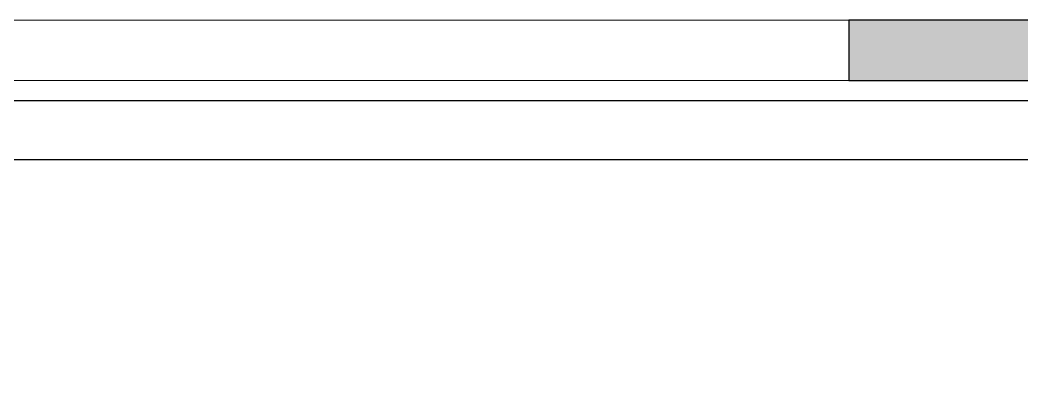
# Model space of a CAD drawing. Header units: millimetres. Extents: x -15161 to 10473752, y -72817 to 33960.
# Drawn here: x -955.4 to -703, y -22154.2 to -22058.9 of the extents above; entities that cross this region are included whole.
import ezdxf

# ---------------------------------------------------------------- set-up
doc = ezdxf.new("R2010")
doc.units = ezdxf.units.MM
doc.layers.add('PDF_幾何圖形', color=7, linetype='Continuous')

# ---------------------------------------------------------------- blocks, each defined once
blk = doc.blocks.new('庫板1140116')
at = {"color": 94}
blk.add_lwpolyline([(-322.8, -22079.18), (-322.8, -22094.18), (-1012.15, -22094.18), (-1012.15, -22079.18)], close=True, dxfattribs=at)
blk = doc.blocks.new('建築底圖1140116')
at = {"transparency": 33554687}
h = blk.add_hatch(color=8, dxfattribs=at)
h.dxf.hatch_style = 1
h.paths.add_polyline_path([(-597.8, -22058.93), (-746.58, -22058.93), (-746.58, -22074.18), (-597.8, -22074.18)])
at = {"color": 8}
blk.add_lwpolyline([(-746.58, -22074.18), (-597.8, -22074.18), (-597.8, -22058.93), (-746.58, -22058.93)], close=True, dxfattribs=at)
at = {"layer": 'PDF_幾何圖形', "lineweight": 0}
blk.add_line((-1917.42, -22058.93), (1238.63, -22058.93), dxfattribs=at)
blk.add_lwpolyline([(-1074, -22058.93), (-1074, -22074.18), (1223.81, -22074.18), (1223.81, -22154.2), (1238.63, -22154.2), (1238.63, -22058.93)], close=True, dxfattribs=at)

msp = doc.modelspace()

# ---------------------------------------------------------------- block references
at = {"color": 2}
for name in ['建築底圖1140116', '庫板1140116']:
    msp.add_blockref(name, (0, 0), dxfattribs=at)

doc.saveas('drawing.dxf')
